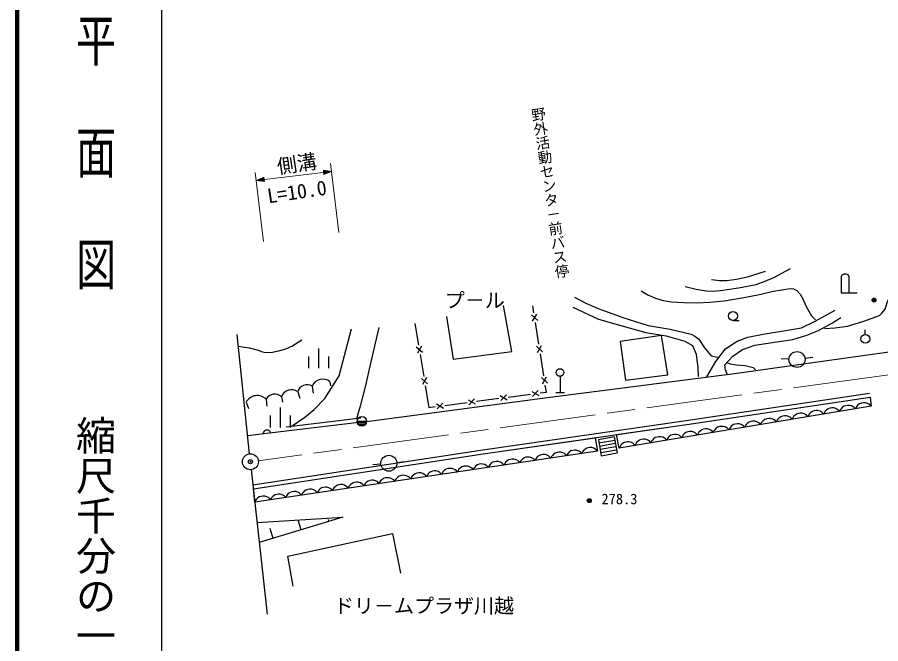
# Model space of a CAD drawing. Units: millimetres, scale not verified. Extents: x 40000 to 680000, y 20000 to 380000.
# Drawn here: x 40000 to 147872, y 262491 to 340762 of the extents above; entities that cross this region are included whole.
import ezdxf
from ezdxf.enums import TextEntityAlignment as Align

# ---------------------------------------------------------------- set-up
doc = ezdxf.new("R2010")
doc.units = ezdxf.units.MM
doc.header["$LTSCALE"] = 1000
doc.header["$PDMODE"] = 32
doc.header["$PDSIZE"] = 500
doc.linetypes.add('CHAIN', pattern=[18.5, 12, -1.5, 3.5, -1.5])
for name, color, linetype, lineweight in [('S-BGD', 7, 'Continuous', 25), ('S-BMK', 2, 'CHAIN', 13), ('S-BMK-OTRS', 5, 'Continuous', 25), ('S-BMK-SRVR', 3, 'Continuous', 25), ('S-STR-HTXT', 7, 'Continuous', 13), ('S-TTL', 2, 'Continuous', 140), ('S-TTL-BAND', 7, 'Continuous', 25)]:
    doc.layers.add(name, color=color, linetype=linetype, lineweight=lineweight)
doc.layers.add('S-OTRS', color=6, linetype='Continuous')
doc.styles.add('@ＭＳ ゴシック', font='')
doc.styles.add('ＭＳ ゴシック', font='')
doc.styles.get('@ＭＳ ゴシック').set_extended_font_data('@MS Gothic')
doc.styles.get('ＭＳ ゴシック').set_extended_font_data('MS Gothic')

msp = doc.modelspace()

# ---------------------------------------------------------------- linework, layer by layer
at = {"layer": 'S-BGD'}
for p, q in [((143027, 308534), (142927, 308336)), ((143277, 308683), (143027, 308534)), ((143577, 308683), (143277, 308683)), ((143827, 308534), (143577, 308683)), ((143927, 308336), (143827, 308534)), ((142927, 308336), (142927, 306353)), ((143927, 306353), (143927, 308336)), ((142927, 306353), (144927, 306353)), ((101778, 298988), (100736, 304734)), ((104543, 303820), (104405, 304695)), ((109423, 304558), (112599, 303055)), ((93628, 303393), (94439, 298030)), ((104258, 303575), (105014, 302889)), ((104382, 302791), (104890, 303673)), ((139691, 302795), (142163, 304175)), ((141854, 302566), (142897, 303255)), ((89688, 302512), (90136, 299808)), ((105162, 299901), (104729, 302644)), ((112599, 303055), (115414, 302232)), ((115414, 302232), (118517, 301373)), ((129416, 302881), (130166, 302881)), ((137953, 301953), (139691, 302795)), ((140116, 301608), (141854, 302566)), ((80225, 295961), (81770, 301822)), ((85169, 302014), (84049, 297187)), ((120498, 300982), (115312, 300263)), ((118517, 301373), (121079, 300980)), ((121275, 296083), (120498, 300982)), ((121079, 300980), (123388, 300300)), ((131270, 300803), (133202, 301148)), ((133202, 301148), (135983, 301646)), ((135983, 301646), (137953, 301953)), ((136871, 300497), (138648, 301033)), ((138648, 301033), (140116, 301608)), ((145948, 301116), (145948, 301723)), ((115312, 300263), (116002, 295422)), ((123388, 300300), (124363, 299763)), ((128489, 299348), (129957, 300305)), ((129957, 300305), (131270, 300803)), ((132159, 299807), (134901, 300191)), ((134901, 300191), (136871, 300497)), ((77637, 299384), (77637, 296905)), ((90614, 298881), (89853, 299561)), ((90484, 299664), (89982, 298778)), ((94439, 298030), (101778, 298988)), ((104877, 299656), (105633, 298970)), ((105001, 298872), (105509, 299754)), ((124363, 299763), (124832, 298689)), ((127253, 297739), (128489, 299348)), ((129416, 298428), (130614, 299271)), ((129609, 296268), (152901, 299524)), ((130614, 299271), (132159, 299807)), ((76387, 298393), (76387, 296905)), ((78887, 298393), (78887, 296905)), ((90331, 298634), (90784, 295894)), ((105781, 295982), (105348, 298725)), ((124832, 298689), (125012, 296972)), ((126153, 295820), (127253, 297739)), ((128412, 297317), (129416, 298428)), ((136413, 298047), (135414, 298088)), ((138401, 298151), (139390, 298296)), ((84049, 297187), (83508, 294735)), ((125012, 296972), (125048, 295898)), ((128489, 296705), (128412, 297317)), ((128700, 296150), (128489, 296705)), ((78409, 293127), (80225, 295961)), ((91262, 294967), (90501, 295647)), ((91132, 295750), (90631, 294864)), ((105496, 295737), (106252, 295052)), ((105619, 294953), (106128, 295835)), ((106259, 293241), (129609, 296268)), ((107814, 295903), (107814, 293881)), ((116002, 295422), (121275, 296083)), ((76826, 294659), (76980, 293816)), ((79066, 295233), (79143, 294697)), ((83508, 294735), (82851, 292169)), ((90979, 294720), (91427, 292016)), ((106105, 293931), (105966, 294807)), ((75049, 293969), (75281, 293165)), ((100310, 293495), (101187, 292969)), ((101103, 293598), (100393, 292866)), ((101343, 293310), (104119, 293672)), ((104275, 294012), (105152, 293487)), ((105068, 294116), (104359, 293383)), ((105308, 293827), (106105, 293931)), ((107274, 293881), (108354, 293881)), ((123569, 290374), (146466, 293802)), ((68598, 292667), (68907, 291862)), ((71109, 293050), (71186, 292169)), ((73002, 293356), (73117, 292667)), ((77096, 291747), (78409, 293127)), ((83019, 290178), (106259, 293241)), ((92379, 292460), (93256, 291934)), ((93172, 292563), (92463, 291831)), ((93412, 292275), (96188, 292637)), ((96345, 292977), (97221, 292452)), ((97138, 293081), (96428, 292348)), ((97378, 292792), (100153, 293154)), ((123642, 289884), (146540, 293312)), ((123642, 289884), (146540, 293312)), ((145239, 292482), (145023, 292325)), ((145470, 292560), (145239, 292482)), ((145706, 292600), (145470, 292560)), ((145949, 292600), (145706, 292600)), ((146206, 292522), (145949, 292600)), ((146384, 292431), (146206, 292522)), ((146522, 292333), (146384, 292431)), ((146540, 293312), (146673, 292157)), ((72847, 291991), (72847, 289512)), ((75937, 290790), (77096, 291747)), ((82851, 292169), (82368, 290593)), ((91427, 292016), (92223, 292119)), ((146673, 292157), (115178, 286927)), ((137817, 291290), (137580, 291250)), ((138060, 291290), (137817, 291290)), ((138317, 291212), (138060, 291290)), ((139106, 291343), (138968, 291199)), ((139322, 291499), (139106, 291343)), ((139553, 291578), (139322, 291499)), ((139789, 291617), (139553, 291578)), ((140033, 291617), (139789, 291617)), ((140289, 291539), (140033, 291617)), ((140467, 291448), (140289, 291539)), ((140605, 291350), (140467, 291448)), ((140756, 291174), (140605, 291350)), ((140841, 291390), (140756, 291174)), ((140940, 291527), (140841, 291390)), ((141078, 291670), (140940, 291527)), ((141295, 291827), (141078, 291670)), ((141525, 291905), (141295, 291827)), ((141762, 291945), (141525, 291905)), ((142005, 291945), (141762, 291945)), ((142261, 291867), (142005, 291945)), ((142439, 291776), (142261, 291867)), ((142577, 291678), (142439, 291776)), ((142728, 291502), (142577, 291678)), ((142814, 291717), (142728, 291502)), ((142912, 291854), (142814, 291717)), ((143050, 291998), (142912, 291854)), ((143267, 292154), (143050, 291998)), ((143497, 292233), (143267, 292154)), ((143734, 292272), (143497, 292233)), ((143977, 292272), (143734, 292272)), ((144234, 292194), (143977, 292272)), ((144411, 292103), (144234, 292194)), ((144549, 292005), (144411, 292103)), ((144701, 291829), (144549, 292005)), ((144786, 292045), (144701, 291829)), ((144885, 292182), (144786, 292045)), ((145023, 292325), (144885, 292182)), ((146673, 292157), (146522, 292333)), ((71597, 290999), (71597, 289512)), ((82933, 290659), (73576, 289560)), ((74097, 290999), (74097, 289512)), ((74217, 289635), (75937, 290790)), ((82445, 290279), (83644, 290279)), ((98148, 286708), (123569, 290374)), ((131433, 290189), (131216, 290033)), ((131663, 290268), (131433, 290189)), ((131900, 290307), (131663, 290268)), ((132143, 290307), (131900, 290307)), ((132400, 290229), (132143, 290307)), ((132577, 290138), (132400, 290229)), ((133051, 290217), (132952, 290080)), ((133189, 290360), (133051, 290217)), ((133406, 290517), (133189, 290360)), ((133636, 290595), (133406, 290517)), ((133872, 290635), (133636, 290595)), ((134116, 290635), (133872, 290635)), ((134372, 290557), (134116, 290635)), ((134550, 290466), (134372, 290557)), ((134688, 290368), (134550, 290466)), ((134839, 290192), (134688, 290368)), ((134925, 290407), (134839, 290192)), ((135023, 290544), (134925, 290407)), ((135161, 290688), (135023, 290544)), ((135378, 290844), (135161, 290688)), ((135608, 290923), (135378, 290844)), ((135845, 290962), (135608, 290923)), ((136088, 290962), (135845, 290962)), ((136344, 290884), (136088, 290962)), ((136522, 290793), (136344, 290884)), ((136660, 290695), (136522, 290793)), ((136812, 290519), (136660, 290695)), ((136897, 290735), (136812, 290519)), ((136995, 290872), (136897, 290735)), ((137133, 291015), (136995, 290872)), ((137350, 291172), (137133, 291015)), ((137580, 291250), (137350, 291172)), ((138494, 291121), (138317, 291212)), ((138632, 291023), (138494, 291121)), ((138784, 290847), (138632, 291023)), ((138869, 291062), (138784, 290847)), ((138968, 291199), (138869, 291062)), ((70947, 289109), (70855, 289038)), ((71061, 289163), (70947, 289109)), ((71220, 289183), (71061, 289163)), ((71344, 289158), (71220, 289183)), ((71451, 289111), (71344, 289158)), ((71562, 289025), (71451, 289111)), ((83020, 290170), (73609, 289064)), ((82493, 290088), (83596, 290088)), ((82589, 289898), (83500, 289898)), ((98222, 286218), (123642, 289884)), ((114880, 288620), (123642, 289884)), ((125516, 289207), (125299, 289050)), ((125746, 289285), (125516, 289207)), ((125983, 289325), (125746, 289285)), ((126226, 289325), (125983, 289325)), ((126483, 289247), (126226, 289325)), ((126660, 289156), (126483, 289247)), ((126799, 289058), (126660, 289156)), ((127134, 289234), (127035, 289097)), ((127272, 289378), (127134, 289234)), ((127489, 289534), (127272, 289378)), ((127719, 289613), (127489, 289534)), ((127955, 289652), (127719, 289613)), ((128199, 289652), (127955, 289652)), ((128455, 289574), (128199, 289652)), ((128633, 289483), (128455, 289574)), ((128771, 289385), (128633, 289483)), ((128922, 289209), (128771, 289385)), ((129008, 289425), (128922, 289209)), ((129106, 289562), (129008, 289425)), ((129244, 289705), (129106, 289562)), ((129461, 289862), (129244, 289705)), ((129691, 289940), (129461, 289862)), ((129928, 289980), (129691, 289940)), ((130171, 289980), (129928, 289980)), ((130427, 289902), (130171, 289980)), ((130605, 289811), (130427, 289902)), ((130743, 289713), (130605, 289811)), ((130895, 289537), (130743, 289713)), ((130980, 289752), (130895, 289537)), ((131078, 289889), (130980, 289752)), ((131216, 290033), (131078, 289889)), ((132716, 290040), (132577, 290138)), ((132867, 289864), (132716, 290040)), ((132952, 290080), (132867, 289864)), ((73609, 289060), (68777, 288460)), ((70722, 288821), (70697, 288698)), ((70769, 288927), (70722, 288821)), ((70855, 289038), (70769, 288927)), ((71634, 288934), (71562, 289025)), ((71689, 288821), (71634, 288934)), ((98222, 286218), (112200, 288234)), ((112200, 288234), (112493, 286540)), ((114563, 288337), (112594, 287986)), ((114563, 288337), (114926, 286326)), ((115178, 286927), (114880, 288620)), ((118192, 288031), (117956, 287992)), ((118436, 288031), (118192, 288031)), ((118692, 287953), (118436, 288031)), ((119481, 288084), (119343, 287941)), ((119698, 288241), (119481, 288084)), ((119928, 288319), (119698, 288241)), ((120165, 288358), (119928, 288319)), ((120408, 288359), (120165, 288358)), ((120664, 288281), (120408, 288359)), ((120842, 288189), (120664, 288281)), ((120980, 288092), (120842, 288189)), ((121132, 287916), (120980, 288092)), ((121213, 288120), (121132, 287916)), ((121306, 288250), (121213, 288120)), ((121437, 288387), (121306, 288250)), ((121643, 288536), (121437, 288387)), ((121862, 288610), (121643, 288536)), ((122087, 288647), (121862, 288610)), ((122318, 288648), (122087, 288647)), ((122562, 288573), (122318, 288648)), ((122730, 288487), (122562, 288573)), ((122861, 288394), (122730, 288487)), ((123005, 288227), (122861, 288394)), ((123091, 288442), (123005, 288227)), ((123189, 288579), (123091, 288442)), ((123327, 288723), (123189, 288579)), ((123544, 288879), (123327, 288723)), ((123774, 288958), (123544, 288879)), ((124011, 288997), (123774, 288958)), ((124254, 288997), (124011, 288997)), ((124510, 288919), (124254, 288997)), ((124688, 288828), (124510, 288919)), ((124826, 288730), (124688, 288828)), ((124978, 288554), (124826, 288730)), ((125063, 288770), (124978, 288554)), ((125161, 288907), (125063, 288770)), ((125299, 289050), (125161, 288907)), ((126950, 288882), (126799, 289058)), ((127035, 289097), (126950, 288882)), ((111296, 286964), (111065, 286889)), ((111534, 286999), (111296, 286964)), ((111777, 286995), (111534, 286999)), ((112032, 286913), (111777, 286995)), ((112594, 287986), (112958, 285976)), ((112667, 287584), (114635, 287935)), ((112740, 287182), (114708, 287533)), ((112813, 286780), (114781, 287131)), ((115300, 287148), (115215, 286933)), ((115398, 287286), (115300, 287148)), ((115536, 287429), (115398, 287286)), ((115753, 287586), (115536, 287429)), ((115983, 287664), (115753, 287586)), ((116220, 287703), (115983, 287664)), ((116463, 287704), (116220, 287703)), ((116720, 287626), (116463, 287704)), ((116897, 287534), (116720, 287626)), ((117036, 287437), (116897, 287534)), ((117187, 287261), (117036, 287437)), ((117272, 287476), (117187, 287261)), ((117371, 287613), (117272, 287476)), ((117509, 287757), (117371, 287613)), ((117726, 287913), (117509, 287757)), ((117956, 287992), (117726, 287913)), ((118870, 287862), (118692, 287953)), ((119008, 287764), (118870, 287862)), ((119159, 287588), (119008, 287764)), ((119245, 287804), (119159, 287588)), ((119343, 287941), (119245, 287804)), ((69441, 282349), (98148, 286708)), ((69517, 281859), (98222, 286218)), ((69517, 281859), (98222, 286218)), ((112493, 286540), (69680, 280181)), ((105011, 285870), (104871, 285729)), ((105231, 286023), (105011, 285870)), ((105462, 286097), (105231, 286023)), ((105699, 286132), (105462, 286097)), ((105943, 286128), (105699, 286132)), ((106198, 286046), (105943, 286128)), ((106374, 285952), (106198, 286046)), ((106510, 285852), (106374, 285952)), ((106747, 285887), (106658, 285673)), ((106848, 286022), (106747, 285887)), ((106989, 286164), (106848, 286022)), ((107208, 286316), (106989, 286164)), ((107440, 286391), (107208, 286316)), ((107677, 286426), (107440, 286391)), ((107920, 286422), (107677, 286426)), ((108175, 286340), (107920, 286422)), ((108351, 286246), (108175, 286340)), ((108488, 286146), (108351, 286246)), ((108636, 285967), (108488, 286146)), ((108721, 286170), (108636, 285967)), ((108816, 286299), (108721, 286170)), ((108950, 286433), (108816, 286299)), ((109159, 286578), (108950, 286433)), ((109378, 286649), (109159, 286578)), ((109604, 286682), (109378, 286649)), ((109835, 286678), (109604, 286682)), ((110077, 286600), (109835, 286678)), ((110244, 286511), (110077, 286600)), ((110374, 286416), (110244, 286511)), ((110515, 286246), (110374, 286416)), ((110604, 286460), (110515, 286246)), ((110705, 286595), (110604, 286460)), ((110845, 286736), (110705, 286595)), ((111065, 286889), (110845, 286736)), ((112208, 286818), (112032, 286913)), ((112344, 286718), (112208, 286818)), ((112493, 286540), (112344, 286718)), ((112885, 286378), (114854, 286728)), ((112958, 285976), (114926, 286326)), ((85425, 284931), (84431, 284824)), ((87412, 285151), (88406, 285264)), ((97490, 284845), (97281, 284700)), ((97710, 284916), (97490, 284845)), ((97935, 284949), (97710, 284916)), ((98166, 284945), (97935, 284949)), ((98409, 284867), (98166, 284945)), ((98576, 284778), (98409, 284867)), ((99036, 284862), (98935, 284727)), ((99177, 285003), (99036, 284862)), ((99396, 285156), (99177, 285003)), ((99628, 285231), (99396, 285156)), ((99865, 285266), (99628, 285231)), ((100108, 285262), (99865, 285266)), ((100363, 285180), (100108, 285262)), ((100539, 285085), (100363, 285180)), ((100676, 284985), (100539, 285085)), ((100824, 284807), (100676, 284985)), ((100913, 285021), (100824, 284807)), ((101014, 285156), (100913, 285021)), ((101154, 285297), (101014, 285156)), ((101374, 285450), (101154, 285297)), ((101605, 285524), (101374, 285450)), ((101843, 285560), (101605, 285524)), ((102086, 285556), (101843, 285560)), ((102341, 285473), (102086, 285556)), ((102517, 285379), (102341, 285473)), ((102654, 285279), (102517, 285379)), ((102802, 285101), (102654, 285279)), ((102886, 285304), (102802, 285101)), ((102982, 285432), (102886, 285304)), ((103116, 285566), (102982, 285432)), ((103324, 285712), (103116, 285566)), ((103544, 285782), (103324, 285712)), ((103770, 285816), (103544, 285782)), ((104001, 285812), (103770, 285816)), ((104243, 285734), (104001, 285812)), ((104410, 285644), (104243, 285734)), ((104540, 285549), (104410, 285644)), ((104681, 285380), (104540, 285549)), ((104770, 285593), (104681, 285380)), ((104871, 285729), (104770, 285593)), ((106658, 285673), (106510, 285852)), ((89705, 283717), (89486, 283564)), ((89937, 283791), (89705, 283717)), ((90174, 283827), (89937, 283791)), ((90417, 283823), (90174, 283827)), ((90673, 283740), (90417, 283823)), ((90849, 283646), (90673, 283740)), ((91447, 283833), (91314, 283699)), ((91656, 283979), (91447, 283833)), ((91876, 284049), (91656, 283979)), ((92101, 284083), (91876, 284049)), ((92332, 284079), (92101, 284083)), ((92574, 284001), (92332, 284079)), ((92742, 283911), (92574, 284001)), ((92871, 283816), (92742, 283911)), ((93012, 283647), (92871, 283816)), ((93101, 283860), (93012, 283647)), ((93202, 283996), (93101, 283860)), ((93342, 284137), (93202, 283996)), ((93562, 284290), (93342, 284137)), ((93793, 284364), (93562, 284290)), ((94031, 284399), (93793, 284364)), ((94274, 284395), (94031, 284399)), ((94529, 284313), (94274, 284395)), ((94705, 284219), (94529, 284313)), ((94842, 284119), (94705, 284219)), ((94990, 283940), (94842, 284119)), ((95079, 284154), (94990, 283940)), ((95180, 284289), (95079, 284154)), ((95320, 284431), (95180, 284289)), ((95540, 284583), (95320, 284431)), ((95771, 284658), (95540, 284583)), ((96008, 284693), (95771, 284658)), ((96252, 284689), (96008, 284693)), ((96507, 284607), (96252, 284689)), ((96683, 284513), (96507, 284607)), ((96819, 284413), (96683, 284513)), ((96968, 284234), (96819, 284413)), ((97052, 284437), (96968, 284234)), ((97148, 284566), (97052, 284437)), ((97281, 284700), (97148, 284566)), ((98705, 284683), (98576, 284778)), ((98846, 284513), (98705, 284683)), ((98935, 284727), (98846, 284513)), ((82125, 282631), (81894, 282557)), ((82362, 282666), (82125, 282631)), ((82605, 282662), (82362, 282666)), ((82861, 282580), (82605, 282662)), ((83635, 282673), (83502, 282539)), ((83844, 282818), (83635, 282673)), ((84064, 282889), (83844, 282818)), ((84289, 282923), (84064, 282889)), ((84520, 282919), (84289, 282923)), ((84762, 282840), (84520, 282919)), ((84930, 282751), (84762, 282840)), ((85059, 282656), (84930, 282751)), ((85200, 282486), (85059, 282656)), ((85289, 282700), (85200, 282486)), ((85390, 282835), (85289, 282700)), ((85530, 282977), (85390, 282835)), ((85750, 283130), (85530, 282977)), ((85981, 283204), (85750, 283130)), ((86219, 283239), (85981, 283204)), ((86462, 283235), (86219, 283239)), ((86717, 283153), (86462, 283235)), ((86893, 283059), (86717, 283153)), ((87030, 282959), (86893, 283059)), ((87178, 282780), (87030, 282959)), ((87267, 282994), (87178, 282780)), ((87368, 283129), (87267, 282994)), ((87508, 283270), (87368, 283129)), ((87728, 283423), (87508, 283270)), ((87959, 283498), (87728, 283423)), ((88196, 283533), (87959, 283498)), ((88440, 283529), (88196, 283533)), ((88695, 283447), (88440, 283529)), ((88871, 283352), (88695, 283447)), ((89007, 283252), (88871, 283352)), ((89156, 283074), (89007, 283252)), ((89245, 283288), (89156, 283074)), ((89345, 283423), (89245, 283288)), ((89486, 283564), (89345, 283423)), ((90985, 283546), (90849, 283646)), ((91133, 283368), (90985, 283546)), ((91218, 283571), (91133, 283368)), ((91314, 283699), (91218, 283571)), ((69680, 280181), (69517, 281859)), ((76059, 281690), (75840, 281537)), ((76291, 281765), (76059, 281690)), ((76528, 281800), (76291, 281765)), ((76771, 281796), (76528, 281800)), ((77026, 281714), (76771, 281796)), ((77202, 281619), (77026, 281714)), ((77339, 281519), (77202, 281619)), ((77667, 281672), (77572, 281544)), ((77801, 281807), (77667, 281672)), ((78009, 281952), (77801, 281807)), ((78229, 282023), (78009, 281952)), ((78455, 282056), (78229, 282023)), ((78686, 282052), (78455, 282056)), ((78928, 281974), (78686, 282052)), ((79095, 281884), (78928, 281974)), ((79225, 281789), (79095, 281884)), ((79366, 281620), (79225, 281789)), ((79455, 281834), (79366, 281620)), ((79556, 281969), (79455, 281834)), ((79696, 282110), (79556, 281969)), ((79916, 282263), (79696, 282110)), ((80147, 282337), (79916, 282263)), ((80385, 282373), (80147, 282337)), ((80628, 282369), (80385, 282373)), ((80883, 282286), (80628, 282369)), ((81059, 282192), (80883, 282286)), ((81195, 282092), (81059, 282192)), ((81344, 281914), (81195, 282092)), ((81433, 282127), (81344, 281914)), ((81534, 282263), (81433, 282127)), ((81674, 282404), (81534, 282263)), ((81894, 282557), (81674, 282404)), ((83037, 282486), (82861, 282580)), ((83173, 282386), (83037, 282486)), ((83321, 282207), (83173, 282386)), ((83406, 282410), (83321, 282207)), ((83502, 282539), (83406, 282410)), ((69865, 280530), (69764, 280394)), ((70005, 280671), (69865, 280530)), ((70225, 280824), (70005, 280671)), ((70456, 280898), (70225, 280824)), ((70694, 280933), (70456, 280898)), ((70937, 280929), (70694, 280933)), ((71192, 280847), (70937, 280929)), ((71368, 280753), (71192, 280847)), ((71504, 280653), (71368, 280753)), ((71653, 280474), (71504, 280653)), ((71737, 280677), (71653, 280474)), ((71833, 280806), (71737, 280677)), ((71967, 280940), (71833, 280806)), ((72175, 281085), (71967, 280940)), ((72395, 281156), (72175, 281085)), ((72620, 281190), (72395, 281156)), ((72852, 281186), (72620, 281190)), ((73094, 281107), (72852, 281186)), ((73261, 281018), (73094, 281107)), ((73391, 280923), (73261, 281018)), ((73532, 280753), (73391, 280923)), ((73621, 280967), (73532, 280753)), ((73722, 281102), (73621, 280967)), ((73862, 281244), (73722, 281102)), ((74082, 281397), (73862, 281244)), ((74313, 281471), (74082, 281397)), ((74550, 281506), (74313, 281471)), ((74793, 281502), (74550, 281506)), ((75049, 281420), (74793, 281502)), ((75225, 281326), (75049, 281420)), ((75361, 281226), (75225, 281326)), ((75509, 281047), (75361, 281226)), ((75598, 281261), (75509, 281047)), ((75699, 281396), (75598, 281261)), ((75840, 281537), (75699, 281396)), ((77487, 281341), (77339, 281519)), ((77572, 281544), (77487, 281341)), ((69764, 280394), (69675, 280181)), ((69961, 277635), (80685, 278290)), ((80685, 278290), (70238, 275125)), ((75461, 276708), (75079, 277949)), ((78944, 277763), (78867, 278012)), ((71979, 275653), (71597, 276893)), ((73795, 273446), (86867, 276266)), ((86867, 276266), (87873, 271314)), ((74488, 269663), (73795, 273446))]:
    msp.add_line(p, q, dxfattribs=at)
for points in [[(123449, 307135), (124805, 306789), (126043, 306570), (126841, 306527), (127835, 306606), (130124, 306955), (132293, 307392), (133431, 307774), (134538, 308255), (136620, 309354)], [(126733, 307994), (127727, 307869), (128666, 307865), (129859, 308028), (131225, 308330), (133481, 309032)], [(140842, 301874), (142141, 301946), (143729, 302164), (145642, 302733), (147705, 303505), (148065, 303823), (148419, 304311), (148729, 305231), (149126, 305979), (150982, 306825), (152713, 307744), (154278, 308610), (155981, 309435), (156538, 309569), (157137, 309592), (158162, 309426)], [(117928, 306598), (118792, 306095), (119742, 305663), (120704, 305385), (121681, 305218), (123277, 305106), (124884, 305102), (126517, 305167), (128308, 305345), (130318, 305653), (132521, 306103), (134467, 306533), (136548, 306885), (136954, 306840), (137398, 306635), (137795, 306178), (138144, 305570), (138569, 304630), (139242, 303456), (139724, 302948)], [(109629, 305775), (111047, 305035), (112566, 304375), (115643, 303267), (118826, 302265), (121552, 301775), (124171, 301176), (124668, 300912), (125134, 300534), (125866, 299442), (126689, 298477), (127491, 298296)], [(67577, 299649), (68962, 299450), (70098, 299183), (70654, 298958), (71072, 298884), (71879, 298934), (72788, 299109), (73553, 299325), (74310, 299663), (75551, 300443)], [(128646, 297616), (129042, 297473), (129832, 297348), (130920, 297269), (131915, 297012), (132218, 296721)]]:
    msp.add_lwpolyline(points, dxfattribs=at)
for centre, major_axis in [((147047, 305417), (250, 0)), ((147047, 305417), (150, 0)), ((147047, 305417), (50, 0)), ((129416, 303447), (570, 0)), ((145948, 300577), (544, 0)), ((137412, 298007), (1000, 0)), ((107814, 296379), (480, 0)), ((83044, 290279), (600, 0)), ((86419, 285039), (1000, 0)), ((111464, 280364), (250, 0)), ((111464, 280364), (150, 0)), ((111464, 280364), (50, 0))]:
    msp.add_ellipse(centre, major_axis=major_axis, ratio=0.991741, dxfattribs=at)
for centre, major_axis, start_param, end_param in [((78163, 294113), (1446, 0), 0.8965766, 2.7511674), ((76198, 293653), (1193, 0), 1.0164886, 2.8710794), ((69998, 291925), (1588, 0), 0.7961504, 2.6507406), ((72171, 292499), (1199, 0), 0.8053383, 2.6599291), ((74257, 292901), (1337, 0), 0.9366881, 2.7912783)]:
    msp.add_ellipse(centre, major_axis=major_axis, ratio=0.991741, start_param=start_param, end_param=end_param, dxfattribs=at)
at = {"layer": 'S-BMK'}
msp.add_line((167195, 298576), (70114, 285363), dxfattribs=at)
at = {"layer": 'S-BMK-OTRS'}
for p, q in [((69020, 286214), (67452, 301132)), ((69233, 284242), (71236, 266173))]:
    msp.add_line(p, q, dxfattribs=at)
at = {"layer": 'S-BMK-SRVR'}
for major_axis in [(1000, 0), (40, 0)]:
    msp.add_ellipse((69123, 285228), major_axis=major_axis, ratio=0.991741, dxfattribs=at)
at = {"layer": 'S-OTRS'}
msp.add_point((69123, 285228), dxfattribs=at)
at = {"layer": 'S-STR-HTXT'}
for p, q in [((69852, 320383), (79263, 321494)), ((78303, 321101), (78237, 321652)), ((78237, 321652), (79263, 321494)), ((78333, 321184), (78286, 321578)), ((78286, 321578), (78985, 321461)), ((79263, 321494), (78303, 321101)), ((78985, 321461), (78333, 321184)), ((78364, 321268), (78335, 321504)), ((78335, 321504), (78826, 321442)), ((79145, 322478), (80177, 313876)), ((70765, 312766), (69734, 321368)), ((69852, 320383), (70812, 320776)), ((70878, 320225), (69852, 320383)), ((70130, 320416), (70781, 320693)), ((70829, 320299), (70130, 320416)), ((70289, 320435), (70751, 320609)), ((70779, 320373), (70289, 320435)), ((70527, 320463), (70721, 320526)), ((70730, 320447), (70527, 320463)), ((70721, 320526), (70730, 320447)), ((70751, 320609), (70779, 320373)), ((70781, 320693), (70829, 320299)), ((70812, 320776), (70878, 320225)), ((78826, 321442), (78364, 321268)), ((78394, 321351), (78384, 321430)), ((78384, 321430), (78588, 321414)), ((78588, 321414), (78394, 321351))]:
    msp.add_line(p, q, dxfattribs=at)
at = {"layer": 'S-TTL'}
msp.add_line((40000, 380000), (40000, 20000), dxfattribs=at)
at = {"layer": 'S-TTL-BAND'}
msp.add_line((58000, 370000), (58000, 20000), dxfattribs=at)

# ---------------------------------------------------------------- texts
at = {"layer": 'S-STR-HTXT', "style": '@ＭＳ ゴシック'}
msp.add_text('野外活動センタ－前バス停', height=1320, rotation=278.469, dxfattribs=at).set_placement((104973, 329525), align=Align.MIDDLE_LEFT)
at = {"layer": 'S-STR-HTXT', "style": 'ＭＳ ゴシック'}
for s, rotation, p in [('側溝', 8.629, (72684, 320627)), ('L=10.0', 8.431, (71452, 316963))]:
    msp.add_text(s, height=1833, rotation=rotation, dxfattribs=at).set_placement(p, align=Align.BOTTOM_LEFT)
for s, height, p in [('プ－ル', 1833, (93414, 303936)), ('278.3', 1320, (112988, 279525)), ('ドリ－ムプラザ川越', 1833, (79560, 265769))]:
    msp.add_text(s, height=height, dxfattribs=at).set_placement(p, align=Align.BOTTOM_LEFT)
at = {"layer": 'S-TTL-BAND', "style": '@ＭＳ ゴシック', "width": 1.4}
msp.add_text('平  面  図', height=3666, rotation=270, dxfattribs=at).set_placement((49777, 306475), align=Align.MIDDLE_RIGHT)
at = {"layer": 'S-TTL-BAND', "style": '@ＭＳ ゴシック'}
msp.add_text('縮尺千分の一', height=3666, rotation=270, dxfattribs=at).set_placement((49777, 261030), align=Align.MIDDLE_RIGHT)

doc.saveas('drawing.dxf')
